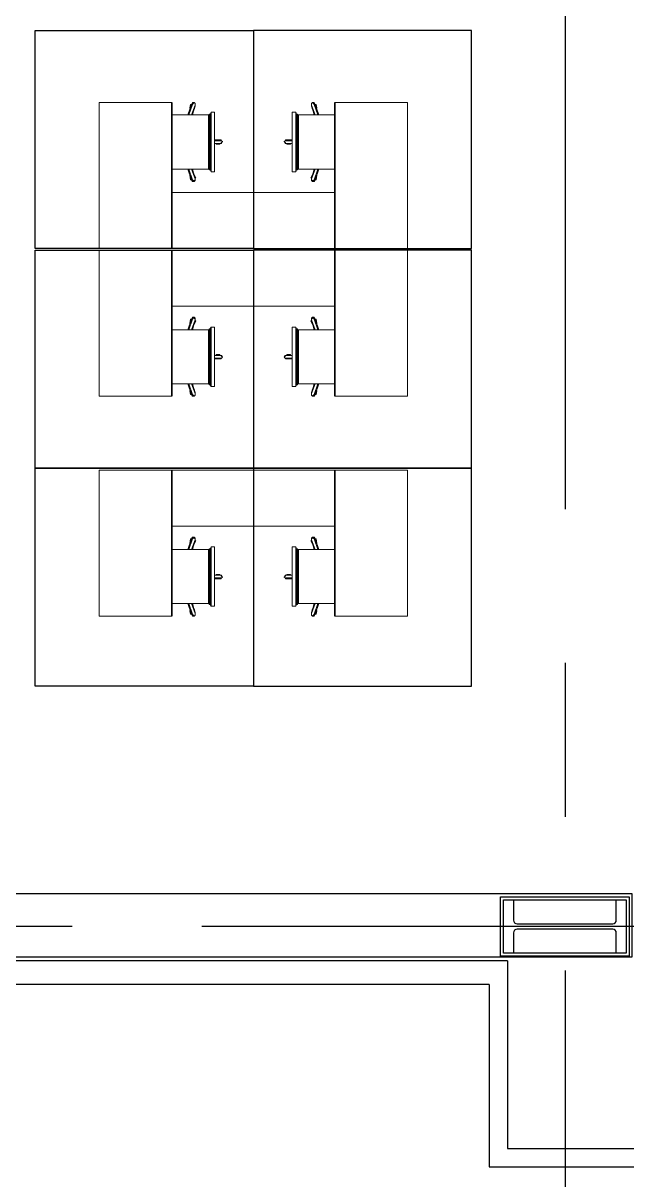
# Model space of a CAD drawing. Header units: millimetres. Extents: x 2148 to 2681, y 758 to 986.
# Drawn here: x 2601.267 to 2603.757, y 925.923 to 930.699 of the extents above; entities that cross this region are included whole.
import ezdxf

# ---------------------------------------------------------------- set-up
doc = ezdxf.new("R2010")
doc.units = ezdxf.units.MM
doc.linetypes.add('CENTER2', pattern=[28.575, 19.05, -3.175, 3.175, -3.175])
for name, color, linetype in [('at_Entity', 7, 'Continuous'), ('COLUMN', 7, 'Continuous'), ('D', 1, 'Continuous'), ('DR', 7, 'Continuous'), ('S-COLS', 6, 'Continuous'), ('S_GRID LINES', 252, 'Continuous')]:
    doc.layers.add(name, color=color, linetype=linetype)

msp = doc.modelspace()

# ---------------------------------------------------------------- linework, layer by layer
at = {"layer": 'at_Entity', "color": 0, "lineweight": 15}
for p, q in [((2601.5804672, 930.371492, 0), (2601.8805862, 930.371492, 0)), ((2601.5804672, 930.371492, 0), (2601.5804672, 929.7687734, 0)), ((2601.9611065, 930.3637425, 0), (2601.9464665, 930.3198225, 0)), ((2601.9647663, 930.3637425, 0), (2601.9501263, 930.3198225, 0)), ((2601.957446, 930.3637425, 0), (2601.9537862, 930.3491025, 0)), ((2601.9537862, 930.3491025, 0), (2601.957446, 930.3454427, 0)), ((2601.9611065, 930.3637425, 0), (2601.957446, 930.3637425, 0)), ((2601.9647663, 930.3710622, 0), (2601.9611065, 930.3637425, 0)), ((2601.9611065, 930.3198225, 0), (2601.9757465, 930.3600827, 0)), ((2601.972086, 930.3710622, 0), (2601.9647663, 930.3710622, 0)), ((2601.9684262, 930.3674024, 0), (2601.9647663, 930.3637425, 0)), ((2601.9757465, 930.3600827, 0), (2601.9647663, 930.3198225, 0)), ((2601.972086, 930.3710622, 0), (2601.9684262, 930.3674024, 0)), ((2601.9684262, 930.3417828, 0), (2601.972086, 930.3417828, 0)), ((2601.9757465, 930.3674024, 0), (2601.972086, 930.3710622, 0)), ((2601.9757465, 930.3674024, 0), (2601.972086, 930.3710622, 0)), ((2601.972086, 930.3417828, 0), (2601.9757465, 930.3564228, 0)), ((2601.9757465, 930.3600827, 0), (2601.9757465, 930.3674024, 0)), ((2601.9757465, 930.3637425, 0), (2601.9757465, 930.3674024, 0)), ((2601.9757465, 930.3564228, 0), (2601.9757465, 930.3600827, 0)), ((2602.0416262, 930.3308027, 0), (2602.0379663, 930.3234824, 0)), ((2602.045286, 930.3308027, 0), (2602.0416262, 930.3308027, 0)), ((2602.0416262, 930.3308027, 0), (2602.0416262, 930.0855832, 0)), ((2602.045286, 930.3308027, 0), (2602.0489459, 930.3308027, 0)), ((2602.0562662, 930.3308027, 0), (2602.0489459, 930.3308027, 0)), ((2602.0562662, 930.3234824, 0), (2602.0562662, 930.3308027, 0)), ((2602.3762214, 930.3234824, 0), (2602.3762214, 930.3308027, 0)), ((2602.3762214, 930.3308027, 0), (2602.3835417, 930.3308027, 0)), ((2602.3872016, 930.3308027, 0), (2602.3835417, 930.3308027, 0)), ((2602.3872016, 930.3308027, 0), (2602.3908614, 930.3308027, 0)), ((2602.3908614, 930.3308027, 0), (2602.3945213, 930.3234824, 0)), ((2602.3908614, 930.3308027, 0), (2602.3908614, 930.0855832, 0)), ((2602.4567411, 930.3674024, 0), (2602.4604016, 930.3710622, 0)), ((2602.4567411, 930.3674024, 0), (2602.4604016, 930.3710622, 0)), ((2602.4567411, 930.3600827, 0), (2602.4567411, 930.3674024, 0)), ((2602.4567411, 930.3637425, 0), (2602.4567411, 930.3674024, 0)), ((2602.4713811, 930.3198225, 0), (2602.4567411, 930.3600827, 0)), ((2602.4567411, 930.3600827, 0), (2602.4677213, 930.3198225, 0)), ((2602.4567411, 930.3564228, 0), (2602.4567411, 930.3600827, 0)), ((2602.4604016, 930.3417828, 0), (2602.4567411, 930.3564228, 0)), ((2602.4604016, 930.3710622, 0), (2602.4677213, 930.3710622, 0)), ((2602.4604016, 930.3710622, 0), (2602.4640614, 930.3674024, 0)), ((2602.4640614, 930.3417828, 0), (2602.4604016, 930.3417828, 0)), ((2602.4640614, 930.3674024, 0), (2602.4677213, 930.3637425, 0)), ((2602.4677213, 930.3710622, 0), (2602.4713811, 930.3637425, 0)), ((2602.4677213, 930.3637425, 0), (2602.4823613, 930.3198225, 0)), ((2602.4713811, 930.3637425, 0), (2602.4860211, 930.3198225, 0)), ((2602.4713811, 930.3637425, 0), (2602.4750416, 930.3637425, 0)), ((2602.4750416, 930.3637425, 0), (2602.4787014, 930.3491025, 0)), ((2602.4787014, 930.3491025, 0), (2602.4750416, 930.3454427, 0)), ((2602.8520204, 930.371492, 0), (2602.5519014, 930.371492, 0)), ((2602.8520204, 930.371492, 0), (2602.8520204, 929.7687734, 0)), ((2602.030646, 930.3198225, 0), (2601.8842467, 930.3198225, 0)), ((2602.0343065, 930.3198225, 0), (2602.030646, 930.3198225, 0)), ((2602.030646, 930.3198225, 0), (2602.030646, 930.0965627, 0)), ((2602.0379663, 930.3234824, 0), (2602.0343065, 930.3234824, 0)), ((2602.0343065, 930.3234824, 0), (2602.0343065, 930.0929029, 0)), ((2602.0343065, 930.3161627, 0), (2602.0343065, 930.3198225, 0)), ((2602.0379663, 930.3234824, 0), (2602.0379663, 930.0929029, 0)), ((2602.0562662, 930.0929029, 0), (2602.0562662, 930.3234824, 0)), ((2602.3762214, 930.0929029, 0), (2602.3762214, 930.3234824, 0)), ((2602.3945213, 930.3234824, 0), (2602.3945213, 930.0929029, 0)), ((2602.3945213, 930.3234824, 0), (2602.3981811, 930.3234824, 0)), ((2602.3981811, 930.3234824, 0), (2602.3981811, 930.0929029, 0)), ((2602.3981811, 930.3161627, 0), (2602.3981811, 930.3198225, 0)), ((2602.3981811, 930.3198225, 0), (2602.4018416, 930.3198225, 0)), ((2602.4018416, 930.3198225, 0), (2602.4018416, 930.0965627, 0)), ((2602.4018416, 930.3198225, 0), (2602.5482409, 930.3198225, 0)), ((2602.0818863, 930.2173425, 0), (2602.0562662, 930.2173425, 0)), ((2602.0818863, 930.2136827, 0), (2602.0562662, 930.2136827, 0)), ((2602.0562662, 930.2027025, 0), (2602.0818863, 930.2027025, 0)), ((2602.0818863, 930.2027025, 0), (2602.0562662, 930.2027025, 0)), ((2602.0782259, 930.2173425, 0), (2602.0635859, 930.2173425, 0)), ((2602.0635859, 930.2027025, 0), (2602.0635859, 930.1990427, 0)), ((2602.0635859, 930.1990427, 0), (2602.0782259, 930.1990427, 0)), ((2602.0782259, 930.1990427, 0), (2602.0782259, 930.2027025, 0)), ((2602.0855462, 930.2136827, 0), (2602.0818863, 930.2173425, 0)), ((2602.0818863, 930.2136827, 0), (2602.0855462, 930.2136827, 0)), ((2602.0855462, 930.206363, 0), (2602.0818863, 930.2027025, 0)), ((2602.0818863, 930.2027025, 0), (2602.0855462, 930.2027025, 0)), ((2602.0855462, 930.2136827, 0), (2602.089206, 930.2100229, 0)), ((2602.089206, 930.2100229, 0), (2602.0855462, 930.2136827, 0)), ((2602.089206, 930.2100229, 0), (2602.0855462, 930.206363, 0)), ((2602.0855462, 930.2027025, 0), (2602.089206, 930.2100229, 0)), ((2602.3469414, 930.2136827, 0), (2602.3432816, 930.2100229, 0)), ((2602.3432816, 930.2100229, 0), (2602.3469414, 930.2136827, 0)), ((2602.3432816, 930.2100229, 0), (2602.3469414, 930.206363, 0)), ((2602.3469414, 930.2027025, 0), (2602.3432816, 930.2100229, 0)), ((2602.3469414, 930.2136827, 0), (2602.3506013, 930.2173425, 0)), ((2602.3506013, 930.2136827, 0), (2602.3469414, 930.2136827, 0)), ((2602.3469414, 930.206363, 0), (2602.3506013, 930.2027025, 0)), ((2602.3506013, 930.2027025, 0), (2602.3469414, 930.2027025, 0)), ((2602.3506013, 930.2173425, 0), (2602.3762214, 930.2173425, 0)), ((2602.3506013, 930.2136827, 0), (2602.3762214, 930.2136827, 0)), ((2602.3762214, 930.2027025, 0), (2602.3506013, 930.2027025, 0)), ((2602.3506013, 930.2027025, 0), (2602.3762214, 930.2027025, 0)), ((2602.3542617, 930.2173425, 0), (2602.3689017, 930.2173425, 0)), ((2602.3542617, 930.1990427, 0), (2602.3542617, 930.2027025, 0)), ((2602.3689017, 930.1990427, 0), (2602.3542617, 930.1990427, 0)), ((2602.3689017, 930.2027025, 0), (2602.3689017, 930.1990427, 0)), ((2601.8842467, 930.0965627, 0), (2602.030646, 930.0965627, 0)), ((2601.9464665, 930.0965627, 0), (2601.9611065, 930.0526434, 0)), ((2601.9647663, 930.0526434, 0), (2601.9501263, 930.0965627, 0)), ((2601.9611065, 930.0965627, 0), (2601.9757465, 930.0563032, 0)), ((2601.9757465, 930.0563032, 0), (2601.9647663, 930.0965627, 0)), ((2602.030646, 930.0965627, 0), (2602.0343065, 930.0965627, 0)), ((2602.0343065, 930.0965627, 0), (2602.0343065, 930.1002232, 0)), ((2602.0343065, 930.0929029, 0), (2602.0379663, 930.0929029, 0)), ((2602.0379663, 930.0929029, 0), (2602.0416262, 930.0855832, 0)), ((2602.0562662, 930.0855832, 0), (2602.0562662, 930.0929029, 0)), ((2602.3762214, 930.0855832, 0), (2602.3762214, 930.0929029, 0)), ((2602.3945213, 930.0929029, 0), (2602.3908614, 930.0855832, 0)), ((2602.3981811, 930.0929029, 0), (2602.3945213, 930.0929029, 0)), ((2602.3981811, 930.0965627, 0), (2602.3981811, 930.1002232, 0)), ((2602.4018416, 930.0965627, 0), (2602.3981811, 930.0965627, 0)), ((2602.5482409, 930.0965627, 0), (2602.4018416, 930.0965627, 0)), ((2602.4713811, 930.0965627, 0), (2602.4567411, 930.0563032, 0)), ((2602.4567411, 930.0563032, 0), (2602.4677213, 930.0965627, 0)), ((2602.4677213, 930.0526434, 0), (2602.4823613, 930.0965627, 0)), ((2602.4860211, 930.0965627, 0), (2602.4713811, 930.0526434, 0)), ((2601.957446, 930.0709432, 0), (2601.9537862, 930.0709432, 0)), ((2601.9537862, 930.0709432, 0), (2601.957446, 930.0526434, 0)), ((2601.957446, 930.0526434, 0), (2601.9611065, 930.0526434, 0)), ((2601.9611065, 930.0526434, 0), (2601.9647663, 930.045323, 0)), ((2601.9684262, 930.0489829, 0), (2601.9647663, 930.0526434, 0)), ((2601.9647663, 930.045323, 0), (2601.972086, 930.045323, 0)), ((2601.972086, 930.074603, 0), (2601.9684262, 930.074603, 0)), ((2601.972086, 930.0489829, 0), (2601.9684262, 930.0489829, 0)), ((2601.9794063, 930.059963, 0), (2601.972086, 930.074603, 0)), ((2601.9757465, 930.0526434, 0), (2601.972086, 930.0489829, 0)), ((2601.972086, 930.045323, 0), (2601.9757465, 930.0489829, 0)), ((2601.9757465, 930.059963, 0), (2601.9794063, 930.059963, 0)), ((2601.9757465, 930.0489829, 0), (2601.9757465, 930.0563032, 0)), ((2601.9757465, 930.0563032, 0), (2601.9757465, 930.0526434, 0)), ((2602.0416262, 930.0855832, 0), (2602.045286, 930.0855832, 0)), ((2602.045286, 930.0855832, 0), (2602.0489459, 930.0855832, 0)), ((2602.0489459, 930.0855832, 0), (2602.0562662, 930.0855832, 0)), ((2602.3835417, 930.0855832, 0), (2602.3762214, 930.0855832, 0)), ((2602.3872016, 930.0855832, 0), (2602.3835417, 930.0855832, 0)), ((2602.3908614, 930.0855832, 0), (2602.3872016, 930.0855832, 0)), ((2602.4530813, 930.059963, 0), (2602.4604016, 930.074603, 0)), ((2602.4567411, 930.059963, 0), (2602.4530813, 930.059963, 0)), ((2602.4567411, 930.0489829, 0), (2602.4567411, 930.0563032, 0)), ((2602.4567411, 930.0563032, 0), (2602.4567411, 930.0526434, 0)), ((2602.4567411, 930.0526434, 0), (2602.4604016, 930.0489829, 0)), ((2602.4604016, 930.045323, 0), (2602.4567411, 930.0489829, 0)), ((2602.4604016, 930.074603, 0), (2602.4640614, 930.074603, 0)), ((2602.4604016, 930.0489829, 0), (2602.4640614, 930.0489829, 0)), ((2602.4677213, 930.045323, 0), (2602.4604016, 930.045323, 0)), ((2602.4640614, 930.0489829, 0), (2602.4677213, 930.0526434, 0)), ((2602.4713811, 930.0526434, 0), (2602.4677213, 930.045323, 0)), ((2602.4750416, 930.0526434, 0), (2602.4713811, 930.0526434, 0)), ((2602.4750416, 930.0709432, 0), (2602.4787014, 930.0709432, 0)), ((2602.4787014, 930.0709432, 0), (2602.4750416, 930.0526434, 0)), ((2601.8805862, 929.9993529, 0), (2602.2162438, 929.9993529, 0)), ((2602.5519014, 929.9993529, 0), (2602.2162438, 929.9993529, 0)), ((2601.5804672, 929.7687734, 0), (2602.2162438, 929.7687734, 0)), ((2601.5804672, 929.7610417, 0), (2602.2162438, 929.7610417, 0)), ((2601.5804672, 929.1583231, 0), (2601.5804672, 929.7610417, 0)), ((2602.8520204, 929.7687734, 0), (2602.2162438, 929.7687734, 0)), ((2602.2162438, 929.5304622, 0), (2602.2162438, 929.7610417, 0)), ((2602.8520204, 929.7610417, 0), (2602.2162438, 929.7610417, 0)), ((2602.2162438, 929.5304622, 0), (2602.2162438, 929.7610417, 0)), ((2602.8520204, 929.1583231, 0), (2602.8520204, 929.7610417, 0)), ((2601.8805862, 929.5304622, 0), (2602.2162438, 929.5304622, 0)), ((2602.5519014, 929.5304622, 0), (2602.2162438, 929.5304622, 0)), ((2601.9464665, 929.4332524, 0), (2601.9611065, 929.4771718, 0)), ((2601.9647663, 929.4771718, 0), (2601.9501263, 929.4332524, 0)), ((2601.9537862, 929.4588719, 0), (2601.957446, 929.4771718, 0)), ((2601.957446, 929.4771718, 0), (2601.9611065, 929.4771718, 0)), ((2601.9611065, 929.4771718, 0), (2601.9647663, 929.4844921, 0)), ((2601.9611065, 929.4332524, 0), (2601.9757465, 929.4735119, 0)), ((2601.9647663, 929.4844921, 0), (2601.972086, 929.4844921, 0)), ((2601.9684262, 929.4808322, 0), (2601.9647663, 929.4771718, 0)), ((2601.9757465, 929.4735119, 0), (2601.9647663, 929.4332524, 0)), ((2601.972086, 929.4808322, 0), (2601.9684262, 929.4808322, 0)), ((2601.972086, 929.4844921, 0), (2601.9757465, 929.4808322, 0)), ((2601.9757465, 929.4771718, 0), (2601.972086, 929.4808322, 0)), ((2601.9794063, 929.4698521, 0), (2601.972086, 929.4552121, 0)), ((2601.9757465, 929.4808322, 0), (2601.9757465, 929.4735119, 0)), ((2601.9757465, 929.4735119, 0), (2601.9757465, 929.4771718, 0)), ((2601.9757465, 929.4698521, 0), (2601.9794063, 929.4698521, 0)), ((2602.4567411, 929.4698521, 0), (2602.4530813, 929.4698521, 0)), ((2602.4530813, 929.4698521, 0), (2602.4604016, 929.4552121, 0)), ((2602.4604016, 929.4844921, 0), (2602.4567411, 929.4808322, 0)), ((2602.4567411, 929.4808322, 0), (2602.4567411, 929.4735119, 0)), ((2602.4567411, 929.4771718, 0), (2602.4604016, 929.4808322, 0)), ((2602.4567411, 929.4735119, 0), (2602.4567411, 929.4771718, 0)), ((2602.4713811, 929.4332524, 0), (2602.4567411, 929.4735119, 0)), ((2602.4567411, 929.4735119, 0), (2602.4677213, 929.4332524, 0)), ((2602.4677213, 929.4844921, 0), (2602.4604016, 929.4844921, 0)), ((2602.4604016, 929.4808322, 0), (2602.4640614, 929.4808322, 0)), ((2602.4640614, 929.4808322, 0), (2602.4677213, 929.4771718, 0)), ((2602.4713811, 929.4771718, 0), (2602.4677213, 929.4844921, 0)), ((2602.4677213, 929.4771718, 0), (2602.4823613, 929.4332524, 0)), ((2602.4860211, 929.4332524, 0), (2602.4713811, 929.4771718, 0)), ((2602.4750416, 929.4771718, 0), (2602.4713811, 929.4771718, 0)), ((2602.4787014, 929.4588719, 0), (2602.4750416, 929.4771718, 0)), ((2601.8842467, 929.4332524, 0), (2602.030646, 929.4332524, 0)), ((2601.957446, 929.4588719, 0), (2601.9537862, 929.4588719, 0)), ((2601.972086, 929.4552121, 0), (2601.9684262, 929.4552121, 0)), ((2602.030646, 929.2099926, 0), (2602.030646, 929.4332524, 0)), ((2602.030646, 929.4332524, 0), (2602.0343065, 929.4332524, 0)), ((2602.0343065, 929.2063327, 0), (2602.0343065, 929.4369122, 0)), ((2602.0343065, 929.4369122, 0), (2602.0379663, 929.4369122, 0)), ((2602.0343065, 929.4332524, 0), (2602.0343065, 929.4295919, 0)), ((2602.0379663, 929.4369122, 0), (2602.0416262, 929.4442319, 0)), ((2602.0379663, 929.2063327, 0), (2602.0379663, 929.4369122, 0)), ((2602.0416262, 929.4442319, 0), (2602.045286, 929.4442319, 0)), ((2602.0416262, 929.1990124, 0), (2602.0416262, 929.4442319, 0)), ((2602.045286, 929.4442319, 0), (2602.0489459, 929.4442319, 0)), ((2602.0489459, 929.4442319, 0), (2602.0562662, 929.4442319, 0)), ((2602.0562662, 929.4442319, 0), (2602.0562662, 929.4369122, 0)), ((2602.0562662, 929.4369122, 0), (2602.0562662, 929.2063327, 0)), ((2602.3835417, 929.4442319, 0), (2602.3762214, 929.4442319, 0)), ((2602.3762214, 929.4442319, 0), (2602.3762214, 929.4369122, 0)), ((2602.3762214, 929.4369122, 0), (2602.3762214, 929.2063327, 0)), ((2602.3872016, 929.4442319, 0), (2602.3835417, 929.4442319, 0)), ((2602.3908614, 929.4442319, 0), (2602.3872016, 929.4442319, 0)), ((2602.3945213, 929.4369122, 0), (2602.3908614, 929.4442319, 0)), ((2602.3908614, 929.1990124, 0), (2602.3908614, 929.4442319, 0)), ((2602.3945213, 929.2063327, 0), (2602.3945213, 929.4369122, 0)), ((2602.3981811, 929.4369122, 0), (2602.3945213, 929.4369122, 0)), ((2602.3981811, 929.2063327, 0), (2602.3981811, 929.4369122, 0)), ((2602.4018416, 929.4332524, 0), (2602.3981811, 929.4332524, 0)), ((2602.3981811, 929.4332524, 0), (2602.3981811, 929.4295919, 0)), ((2602.4018416, 929.2099926, 0), (2602.4018416, 929.4332524, 0)), ((2602.5482409, 929.4332524, 0), (2602.4018416, 929.4332524, 0)), ((2602.4604016, 929.4552121, 0), (2602.4640614, 929.4552121, 0)), ((2602.4750416, 929.4588719, 0), (2602.4787014, 929.4588719, 0)), ((2602.0562662, 929.3271126, 0), (2602.0818863, 929.3271126, 0)), ((2602.0818863, 929.3271126, 0), (2602.0562662, 929.3271126, 0)), ((2602.0635859, 929.3271126, 0), (2602.0635859, 929.3307724, 0)), ((2602.0635859, 929.3307724, 0), (2602.0782259, 929.3307724, 0)), ((2602.0782259, 929.3307724, 0), (2602.0782259, 929.3271126, 0)), ((2602.0855462, 929.3234521, 0), (2602.0818863, 929.3271126, 0)), ((2602.0818863, 929.3271126, 0), (2602.0855462, 929.3271126, 0)), ((2602.0855462, 929.3271126, 0), (2602.089206, 929.3197922, 0)), ((2602.089206, 929.3197922, 0), (2602.0855462, 929.3234521, 0)), ((2602.3469414, 929.3271126, 0), (2602.3432816, 929.3197922, 0)), ((2602.3432816, 929.3197922, 0), (2602.3469414, 929.3234521, 0)), ((2602.3469414, 929.3234521, 0), (2602.3506013, 929.3271126, 0)), ((2602.3506013, 929.3271126, 0), (2602.3469414, 929.3271126, 0)), ((2602.3762214, 929.3271126, 0), (2602.3506013, 929.3271126, 0)), ((2602.3506013, 929.3271126, 0), (2602.3762214, 929.3271126, 0)), ((2602.3689017, 929.3307724, 0), (2602.3542617, 929.3307724, 0)), ((2602.3542617, 929.3307724, 0), (2602.3542617, 929.3271126, 0)), ((2602.3689017, 929.3271126, 0), (2602.3689017, 929.3307724, 0)), ((2602.0818863, 929.3161324, 0), (2602.0562662, 929.3161324, 0)), ((2602.0818863, 929.3124726, 0), (2602.0562662, 929.3124726, 0)), ((2602.0782259, 929.3124726, 0), (2602.0635859, 929.3124726, 0)), ((2602.0818863, 929.3161324, 0), (2602.0855462, 929.3161324, 0)), ((2602.0855462, 929.3161324, 0), (2602.0818863, 929.3124726, 0)), ((2602.0855462, 929.3161324, 0), (2602.089206, 929.3197922, 0)), ((2602.089206, 929.3197922, 0), (2602.0855462, 929.3161324, 0)), ((2602.3469414, 929.3161324, 0), (2602.3432816, 929.3197922, 0)), ((2602.3432816, 929.3197922, 0), (2602.3469414, 929.3161324, 0)), ((2602.3506013, 929.3161324, 0), (2602.3469414, 929.3161324, 0)), ((2602.3469414, 929.3161324, 0), (2602.3506013, 929.3124726, 0)), ((2602.3506013, 929.3161324, 0), (2602.3762214, 929.3161324, 0)), ((2602.3506013, 929.3124726, 0), (2602.3762214, 929.3124726, 0)), ((2602.3542617, 929.3124726, 0), (2602.3689017, 929.3124726, 0)), ((2602.030646, 929.2099926, 0), (2601.8842467, 929.2099926, 0)), ((2601.9611065, 929.1660726, 0), (2601.9464665, 929.2099926, 0)), ((2601.9647663, 929.1660726, 0), (2601.9501263, 929.2099926, 0)), ((2601.9537862, 929.1807126, 0), (2601.957446, 929.1843724, 0)), ((2601.957446, 929.1660726, 0), (2601.9537862, 929.1807126, 0)), ((2601.9611065, 929.2099926, 0), (2601.9757465, 929.1697324, 0)), ((2601.9757465, 929.1697324, 0), (2601.9647663, 929.2099926, 0)), ((2601.9684262, 929.1880323, 0), (2601.972086, 929.1880323, 0)), ((2601.972086, 929.1880323, 0), (2601.9757465, 929.1733923, 0)), ((2602.0343065, 929.2099926, 0), (2602.030646, 929.2099926, 0)), ((2602.0343065, 929.2136524, 0), (2602.0343065, 929.2099926, 0)), ((2602.0379663, 929.2063327, 0), (2602.0343065, 929.2063327, 0)), ((2602.0416262, 929.1990124, 0), (2602.0379663, 929.2063327, 0)), ((2602.045286, 929.1990124, 0), (2602.0416262, 929.1990124, 0)), ((2602.045286, 929.1990124, 0), (2602.0489459, 929.1990124, 0)), ((2602.0562662, 929.1990124, 0), (2602.0489459, 929.1990124, 0)), ((2602.0562662, 929.2063327, 0), (2602.0562662, 929.1990124, 0)), ((2602.3762214, 929.2063327, 0), (2602.3762214, 929.1990124, 0)), ((2602.3762214, 929.1990124, 0), (2602.3835417, 929.1990124, 0)), ((2602.3872016, 929.1990124, 0), (2602.3835417, 929.1990124, 0)), ((2602.3872016, 929.1990124, 0), (2602.3908614, 929.1990124, 0)), ((2602.3908614, 929.1990124, 0), (2602.3945213, 929.2063327, 0)), ((2602.3945213, 929.2063327, 0), (2602.3981811, 929.2063327, 0)), ((2602.3981811, 929.2136524, 0), (2602.3981811, 929.2099926, 0)), ((2602.3981811, 929.2099926, 0), (2602.4018416, 929.2099926, 0)), ((2602.4018416, 929.2099926, 0), (2602.5482409, 929.2099926, 0)), ((2602.4713811, 929.2099926, 0), (2602.4567411, 929.1697324, 0)), ((2602.4567411, 929.1697324, 0), (2602.4677213, 929.2099926, 0)), ((2602.4604016, 929.1880323, 0), (2602.4567411, 929.1733923, 0)), ((2602.4640614, 929.1880323, 0), (2602.4604016, 929.1880323, 0)), ((2602.4677213, 929.1660726, 0), (2602.4823613, 929.2099926, 0)), ((2602.4713811, 929.1660726, 0), (2602.4860211, 929.2099926, 0)), ((2602.4787014, 929.1807126, 0), (2602.4750416, 929.1843724, 0)), ((2602.4750416, 929.1660726, 0), (2602.4787014, 929.1807126, 0)), ((2601.5804672, 929.1583231, 0), (2601.8805862, 929.1583231, 0)), ((2601.9611065, 929.1660726, 0), (2601.957446, 929.1660726, 0)), ((2601.9647663, 929.1587529, 0), (2601.9611065, 929.1660726, 0)), ((2601.9684262, 929.1624127, 0), (2601.9647663, 929.1660726, 0)), ((2601.972086, 929.1587529, 0), (2601.9647663, 929.1587529, 0)), ((2601.972086, 929.1587529, 0), (2601.9684262, 929.1624127, 0)), ((2601.9757465, 929.1624127, 0), (2601.972086, 929.1587529, 0)), ((2601.9757465, 929.1624127, 0), (2601.972086, 929.1587529, 0)), ((2601.9757465, 929.1733923, 0), (2601.9757465, 929.1697324, 0)), ((2601.9757465, 929.1697324, 0), (2601.9757465, 929.1624127, 0)), ((2601.9757465, 929.1660726, 0), (2601.9757465, 929.1624127, 0)), ((2602.4567411, 929.1733923, 0), (2602.4567411, 929.1697324, 0)), ((2602.4567411, 929.1697324, 0), (2602.4567411, 929.1624127, 0)), ((2602.4567411, 929.1660726, 0), (2602.4567411, 929.1624127, 0)), ((2602.4567411, 929.1624127, 0), (2602.4604016, 929.1587529, 0)), ((2602.4567411, 929.1624127, 0), (2602.4604016, 929.1587529, 0)), ((2602.4604016, 929.1587529, 0), (2602.4640614, 929.1624127, 0)), ((2602.4604016, 929.1587529, 0), (2602.4677213, 929.1587529, 0)), ((2602.4640614, 929.1624127, 0), (2602.4677213, 929.1660726, 0)), ((2602.4677213, 929.1587529, 0), (2602.4713811, 929.1660726, 0)), ((2602.4713811, 929.1660726, 0), (2602.4750416, 929.1660726, 0)), ((2602.8520204, 929.1583231, 0), (2602.5519014, 929.1583231, 0)), ((2601.5804672, 928.85331, 0), (2602.2162438, 928.85331, 0)), ((2601.5804672, 928.2505914, 0), (2601.5804672, 928.85331, 0)), ((2602.2162438, 928.6227305, 0), (2602.2162438, 928.85331, 0)), ((2602.8520204, 928.85331, 0), (2602.2162438, 928.85331, 0)), ((2602.2162438, 928.6227305, 0), (2602.2162438, 928.85331, 0)), ((2602.8520204, 928.2505914, 0), (2602.8520204, 928.85331, 0)), ((2601.8805862, 928.6227305, 0), (2602.2162438, 928.6227305, 0)), ((2602.5519014, 928.6227305, 0), (2602.2162438, 928.6227305, 0)), ((2601.9464665, 928.5255207, 0), (2601.9611065, 928.5694401, 0)), ((2601.9647663, 928.5694401, 0), (2601.9501263, 928.5255207, 0)), ((2601.9537862, 928.5511402, 0), (2601.957446, 928.5694401, 0)), ((2601.957446, 928.5694401, 0), (2601.9611065, 928.5694401, 0)), ((2601.9611065, 928.5694401, 0), (2601.9647663, 928.5767604, 0)), ((2601.9611065, 928.5255207, 0), (2601.9757465, 928.5657802, 0)), ((2601.9647663, 928.5767604, 0), (2601.972086, 928.5767604, 0)), ((2601.9684262, 928.5731005, 0), (2601.9647663, 928.5694401, 0)), ((2601.9757465, 928.5657802, 0), (2601.9647663, 928.5255207, 0)), ((2601.972086, 928.5731005, 0), (2601.9684262, 928.5731005, 0)), ((2601.972086, 928.5767604, 0), (2601.9757465, 928.5731005, 0)), ((2601.9757465, 928.5694401, 0), (2601.972086, 928.5731005, 0)), ((2601.9794063, 928.5621204, 0), (2601.972086, 928.5474804, 0)), ((2601.9757465, 928.5731005, 0), (2601.9757465, 928.5657802, 0)), ((2601.9757465, 928.5657802, 0), (2601.9757465, 928.5694401, 0)), ((2601.9757465, 928.5621204, 0), (2601.9794063, 928.5621204, 0)), ((2602.4567411, 928.5621204, 0), (2602.4530813, 928.5621204, 0)), ((2602.4530813, 928.5621204, 0), (2602.4604016, 928.5474804, 0)), ((2602.4604016, 928.5767604, 0), (2602.4567411, 928.5731005, 0)), ((2602.4567411, 928.5731005, 0), (2602.4567411, 928.5657802, 0)), ((2602.4567411, 928.5694401, 0), (2602.4604016, 928.5731005, 0)), ((2602.4567411, 928.5657802, 0), (2602.4567411, 928.5694401, 0)), ((2602.4713811, 928.5255207, 0), (2602.4567411, 928.5657802, 0)), ((2602.4567411, 928.5657802, 0), (2602.4677213, 928.5255207, 0)), ((2602.4677213, 928.5767604, 0), (2602.4604016, 928.5767604, 0)), ((2602.4604016, 928.5731005, 0), (2602.4640614, 928.5731005, 0)), ((2602.4640614, 928.5731005, 0), (2602.4677213, 928.5694401, 0)), ((2602.4713811, 928.5694401, 0), (2602.4677213, 928.5767604, 0)), ((2602.4677213, 928.5694401, 0), (2602.4823613, 928.5255207, 0)), ((2602.4860211, 928.5255207, 0), (2602.4713811, 928.5694401, 0)), ((2602.4750416, 928.5694401, 0), (2602.4713811, 928.5694401, 0)), ((2602.4787014, 928.5511402, 0), (2602.4750416, 928.5694401, 0)), ((2601.8842467, 928.5255207, 0), (2602.030646, 928.5255207, 0)), ((2601.957446, 928.5511402, 0), (2601.9537862, 928.5511402, 0)), ((2601.972086, 928.5474804, 0), (2601.9684262, 928.5474804, 0)), ((2602.030646, 928.3022609, 0), (2602.030646, 928.5255207, 0)), ((2602.030646, 928.5255207, 0), (2602.0343065, 928.5255207, 0)), ((2602.0343065, 928.298601, 0), (2602.0343065, 928.5291805, 0)), ((2602.0343065, 928.5291805, 0), (2602.0379663, 928.5291805, 0)), ((2602.0343065, 928.5255207, 0), (2602.0343065, 928.5218602, 0)), ((2602.0379663, 928.5291805, 0), (2602.0416262, 928.5365002, 0)), ((2602.0379663, 928.298601, 0), (2602.0379663, 928.5291805, 0)), ((2602.0416262, 928.5365002, 0), (2602.045286, 928.5365002, 0)), ((2602.0416262, 928.2912807, 0), (2602.0416262, 928.5365002, 0)), ((2602.045286, 928.5365002, 0), (2602.0489459, 928.5365002, 0)), ((2602.0489459, 928.5365002, 0), (2602.0562662, 928.5365002, 0)), ((2602.0562662, 928.5365002, 0), (2602.0562662, 928.5291805, 0)), ((2602.0562662, 928.5291805, 0), (2602.0562662, 928.298601, 0)), ((2602.3835417, 928.5365002, 0), (2602.3762214, 928.5365002, 0)), ((2602.3762214, 928.5365002, 0), (2602.3762214, 928.5291805, 0)), ((2602.3762214, 928.5291805, 0), (2602.3762214, 928.298601, 0)), ((2602.3872016, 928.5365002, 0), (2602.3835417, 928.5365002, 0)), ((2602.3908614, 928.5365002, 0), (2602.3872016, 928.5365002, 0)), ((2602.3945213, 928.5291805, 0), (2602.3908614, 928.5365002, 0)), ((2602.3908614, 928.2912807, 0), (2602.3908614, 928.5365002, 0)), ((2602.3945213, 928.298601, 0), (2602.3945213, 928.5291805, 0)), ((2602.3981811, 928.5291805, 0), (2602.3945213, 928.5291805, 0)), ((2602.3981811, 928.298601, 0), (2602.3981811, 928.5291805, 0)), ((2602.4018416, 928.5255207, 0), (2602.3981811, 928.5255207, 0)), ((2602.3981811, 928.5255207, 0), (2602.3981811, 928.5218602, 0)), ((2602.4018416, 928.3022609, 0), (2602.4018416, 928.5255207, 0)), ((2602.5482409, 928.5255207, 0), (2602.4018416, 928.5255207, 0)), ((2602.4604016, 928.5474804, 0), (2602.4640614, 928.5474804, 0)), ((2602.4750416, 928.5511402, 0), (2602.4787014, 928.5511402, 0)), ((2602.0562662, 928.4193809, 0), (2602.0818863, 928.4193809, 0)), ((2602.0818863, 928.4193809, 0), (2602.0562662, 928.4193809, 0)), ((2602.0635859, 928.4193809, 0), (2602.0635859, 928.4230407, 0)), ((2602.0635859, 928.4230407, 0), (2602.0782259, 928.4230407, 0)), ((2602.0782259, 928.4230407, 0), (2602.0782259, 928.4193809, 0)), ((2602.0855462, 928.4157204, 0), (2602.0818863, 928.4193809, 0)), ((2602.0818863, 928.4193809, 0), (2602.0855462, 928.4193809, 0)), ((2602.0855462, 928.4193809, 0), (2602.089206, 928.4120606, 0)), ((2602.089206, 928.4120606, 0), (2602.0855462, 928.4157204, 0)), ((2602.3469414, 928.4193809, 0), (2602.3432816, 928.4120606, 0)), ((2602.3432816, 928.4120606, 0), (2602.3469414, 928.4157204, 0)), ((2602.3469414, 928.4157204, 0), (2602.3506013, 928.4193809, 0)), ((2602.3506013, 928.4193809, 0), (2602.3469414, 928.4193809, 0)), ((2602.3762214, 928.4193809, 0), (2602.3506013, 928.4193809, 0)), ((2602.3506013, 928.4193809, 0), (2602.3762214, 928.4193809, 0)), ((2602.3689017, 928.4230407, 0), (2602.3542617, 928.4230407, 0)), ((2602.3542617, 928.4230407, 0), (2602.3542617, 928.4193809, 0)), ((2602.3689017, 928.4193809, 0), (2602.3689017, 928.4230407, 0)), ((2602.0818863, 928.4084007, 0), (2602.0562662, 928.4084007, 0)), ((2602.0818863, 928.4047409, 0), (2602.0562662, 928.4047409, 0)), ((2602.0782259, 928.4047409, 0), (2602.0635859, 928.4047409, 0)), ((2602.0818863, 928.4084007, 0), (2602.0855462, 928.4084007, 0)), ((2602.0855462, 928.4084007, 0), (2602.0818863, 928.4047409, 0)), ((2602.0855462, 928.4084007, 0), (2602.089206, 928.4120606, 0)), ((2602.089206, 928.4120606, 0), (2602.0855462, 928.4084007, 0)), ((2602.3469414, 928.4084007, 0), (2602.3432816, 928.4120606, 0)), ((2602.3432816, 928.4120606, 0), (2602.3469414, 928.4084007, 0)), ((2602.3506013, 928.4084007, 0), (2602.3469414, 928.4084007, 0)), ((2602.3469414, 928.4084007, 0), (2602.3506013, 928.4047409, 0)), ((2602.3506013, 928.4084007, 0), (2602.3762214, 928.4084007, 0)), ((2602.3506013, 928.4047409, 0), (2602.3762214, 928.4047409, 0)), ((2602.3542617, 928.4047409, 0), (2602.3689017, 928.4047409, 0)), ((2602.030646, 928.3022609, 0), (2601.8842467, 928.3022609, 0)), ((2601.9611065, 928.2583409, 0), (2601.9464665, 928.3022609, 0)), ((2601.9647663, 928.2583409, 0), (2601.9501263, 928.3022609, 0)), ((2601.9537862, 928.2729809, 0), (2601.957446, 928.2766407, 0)), ((2601.957446, 928.2583409, 0), (2601.9537862, 928.2729809, 0)), ((2601.9611065, 928.3022609, 0), (2601.9757465, 928.2620007, 0)), ((2601.9757465, 928.2620007, 0), (2601.9647663, 928.3022609, 0)), ((2601.9684262, 928.2803006, 0), (2601.972086, 928.2803006, 0)), ((2601.972086, 928.2803006, 0), (2601.9757465, 928.2656606, 0)), ((2602.0343065, 928.3022609, 0), (2602.030646, 928.3022609, 0)), ((2602.0343065, 928.3059207, 0), (2602.0343065, 928.3022609, 0)), ((2602.0379663, 928.298601, 0), (2602.0343065, 928.298601, 0)), ((2602.0416262, 928.2912807, 0), (2602.0379663, 928.298601, 0)), ((2602.045286, 928.2912807, 0), (2602.0416262, 928.2912807, 0)), ((2602.045286, 928.2912807, 0), (2602.0489459, 928.2912807, 0)), ((2602.0562662, 928.2912807, 0), (2602.0489459, 928.2912807, 0)), ((2602.0562662, 928.298601, 0), (2602.0562662, 928.2912807, 0)), ((2602.3762214, 928.298601, 0), (2602.3762214, 928.2912807, 0)), ((2602.3762214, 928.2912807, 0), (2602.3835417, 928.2912807, 0)), ((2602.3872016, 928.2912807, 0), (2602.3835417, 928.2912807, 0)), ((2602.3872016, 928.2912807, 0), (2602.3908614, 928.2912807, 0)), ((2602.3908614, 928.2912807, 0), (2602.3945213, 928.298601, 0)), ((2602.3945213, 928.298601, 0), (2602.3981811, 928.298601, 0)), ((2602.3981811, 928.3059207, 0), (2602.3981811, 928.3022609, 0)), ((2602.3981811, 928.3022609, 0), (2602.4018416, 928.3022609, 0)), ((2602.4018416, 928.3022609, 0), (2602.5482409, 928.3022609, 0)), ((2602.4713811, 928.3022609, 0), (2602.4567411, 928.2620007, 0)), ((2602.4567411, 928.2620007, 0), (2602.4677213, 928.3022609, 0)), ((2602.4604016, 928.2803006, 0), (2602.4567411, 928.2656606, 0)), ((2602.4640614, 928.2803006, 0), (2602.4604016, 928.2803006, 0)), ((2602.4677213, 928.2583409, 0), (2602.4823613, 928.3022609, 0)), ((2602.4713811, 928.2583409, 0), (2602.4860211, 928.3022609, 0)), ((2602.4787014, 928.2729809, 0), (2602.4750416, 928.2766407, 0)), ((2602.4750416, 928.2583409, 0), (2602.4787014, 928.2729809, 0)), ((2601.5804672, 928.2505914, 0), (2601.8805862, 928.2505914, 0)), ((2601.9611065, 928.2583409, 0), (2601.957446, 928.2583409, 0)), ((2601.9647663, 928.2510212, 0), (2601.9611065, 928.2583409, 0)), ((2601.9684262, 928.2546811, 0), (2601.9647663, 928.2583409, 0)), ((2601.972086, 928.2510212, 0), (2601.9647663, 928.2510212, 0)), ((2601.972086, 928.2510212, 0), (2601.9684262, 928.2546811, 0)), ((2601.9757465, 928.2546811, 0), (2601.972086, 928.2510212, 0)), ((2601.9757465, 928.2546811, 0), (2601.972086, 928.2510212, 0)), ((2601.9757465, 928.2656606, 0), (2601.9757465, 928.2620007, 0)), ((2601.9757465, 928.2620007, 0), (2601.9757465, 928.2546811, 0)), ((2601.9757465, 928.2583409, 0), (2601.9757465, 928.2546811, 0)), ((2602.4567411, 928.2656606, 0), (2602.4567411, 928.2620007, 0)), ((2602.4567411, 928.2620007, 0), (2602.4567411, 928.2546811, 0)), ((2602.4567411, 928.2583409, 0), (2602.4567411, 928.2546811, 0)), ((2602.4567411, 928.2546811, 0), (2602.4604016, 928.2510212, 0)), ((2602.4567411, 928.2546811, 0), (2602.4604016, 928.2510212, 0)), ((2602.4604016, 928.2510212, 0), (2602.4640614, 928.2546811, 0)), ((2602.4604016, 928.2510212, 0), (2602.4677213, 928.2510212, 0)), ((2602.4640614, 928.2546811, 0), (2602.4677213, 928.2583409, 0)), ((2602.4677213, 928.2510212, 0), (2602.4713811, 928.2583409, 0)), ((2602.4713811, 928.2583409, 0), (2602.4750416, 928.2583409, 0)), ((2602.8520204, 928.2505914, 0), (2602.5519014, 928.2505914, 0))]:
    msp.add_line(p, q, dxfattribs=at)
at = {"layer": 'at_Entity', "color": 0, "lineweight": 35}
for p, q in [((2601.8805862, 930.371492, 0), (2601.8805862, 929.7687734, 0)), ((2602.5519014, 930.371492, 0), (2602.5519014, 929.7687734, 0)), ((2601.8805862, 929.1583231, 0), (2601.8805862, 929.7610417, 0)), ((2602.5519014, 929.1583231, 0), (2602.5519014, 929.7610417, 0)), ((2601.8805862, 928.2505914, 0), (2601.8805862, 928.85331, 0)), ((2602.5519014, 928.2505914, 0), (2602.5519014, 928.85331, 0))]:
    msp.add_line(p, q, dxfattribs=at)
at = {"layer": 'COLUMN', "color": 4, "lineweight": -3, "ltscale": 0.05, "elevation": 0}
msp.add_lwpolyline([(2603.236025, 927.092301), (2603.766993, 927.092301), (2603.766993, 926.846321), (2603.236025, 926.846321)], close=True, dxfattribs=at)
at = {"layer": 'COLUMN', "color": 2, "lineweight": -3, "ltscale": 0.05, "elevation": 0}
msp.add_lwpolyline([(2603.248525, 927.079801), (2603.754493, 927.079801), (2603.754493, 926.858821), (2603.248525, 926.858821)], close=True, dxfattribs=at)
at = {"layer": 'D', "ltscale": 0.5, "elevation": 0}
for points in [[(2601.3162438, 929.7687734), (2601.3162438, 930.6687734), (2602.2162438, 930.6687734), (2602.2162438, 929.7687734)], [(2603.1162438, 929.7687734), (2603.1162438, 930.6687734), (2602.2162438, 930.6687734), (2602.2162438, 929.7687734)], [(2601.3162438, 928.8610417), (2601.3162438, 929.7610417), (2602.2162438, 929.7610417), (2602.2162438, 928.8610417)], [(2603.1162438, 928.8610417), (2603.1162438, 929.7610417), (2602.2162438, 929.7610417), (2602.2162438, 928.8610417)], [(2601.3162438, 927.9610417), (2601.3162438, 928.8610417), (2602.2162438, 928.8610417), (2602.2162438, 927.9610417)], [(2603.1162438, 927.9610417), (2603.1162438, 928.8610417), (2602.2162438, 928.8610417), (2602.2162438, 927.9610417)]]:
    msp.add_lwpolyline(points, close=True, dxfattribs=at)
at = {"layer": 'D', "color": 8, "ltscale": 0.5, "elevation": 0}
msp.add_lwpolyline([(2603.779493, 927.104801), (2600.522477, 927.104801), (2600.522477, 926.8444855), (2603.779493, 926.8444855)], close=True, dxfattribs=at)
at = {"layer": 'DR', "ltscale": 10}
for p, q in [((2603.264047, 926.8276861), (2600.5239971, 926.8276861)), ((2603.264047, 926.8276861), (2603.264047, 926.0526861)), ((2603.189047, 926.729311), (2600.4489971, 926.729311)), ((2603.189047, 926.729311), (2603.189047, 925.9776861)), ((2603.264047, 926.0526861), (2611.5292695, 926.0526861)), ((2603.189047, 925.9776861), (2612.813657, 925.9776861))]:
    msp.add_line(p, q, dxfattribs=at)
at = {"layer": 'S-COLS', "elevation": 0}
msp.add_lwpolyline([(2603.754493, 926.969311), (2603.754493, 926.858821), (2603.713472, 926.858821), (2603.713472, 926.943403, 0.414213562), (2603.6989305, 926.9579445), (2603.3040875, 926.9579445, 0.414213562), (2603.289546, 926.943403), (2603.289546, 926.858821), (2603.248525, 926.858821), (2603.248525, 927.079801), (2603.289546, 927.079801), (2603.289546, 926.995219, 0.414213562), (2603.3040875, 926.9806775), (2603.6989305, 926.9806775, 0.414213562), (2603.713472, 926.995219), (2603.713472, 927.079801), (2603.754493, 927.079801), (2603.754493, 926.969311)], format="xyb", dxfattribs=at)
at = {"layer": 'S_GRID LINES', "linetype": 'CENTER2', "ltscale": 0.2}
for p, q in [((2603.5043609, 922.9776771, 0), (2603.5043609, 979.8917928, 0)), ((2657.3496173, 926.969311), (2595.7786652, 926.969311)), ((2657.2489709, 926.969311), (2595.7786652, 926.969311))]:
    msp.add_line(p, q, dxfattribs=at)

doc.saveas('drawing.dxf')
